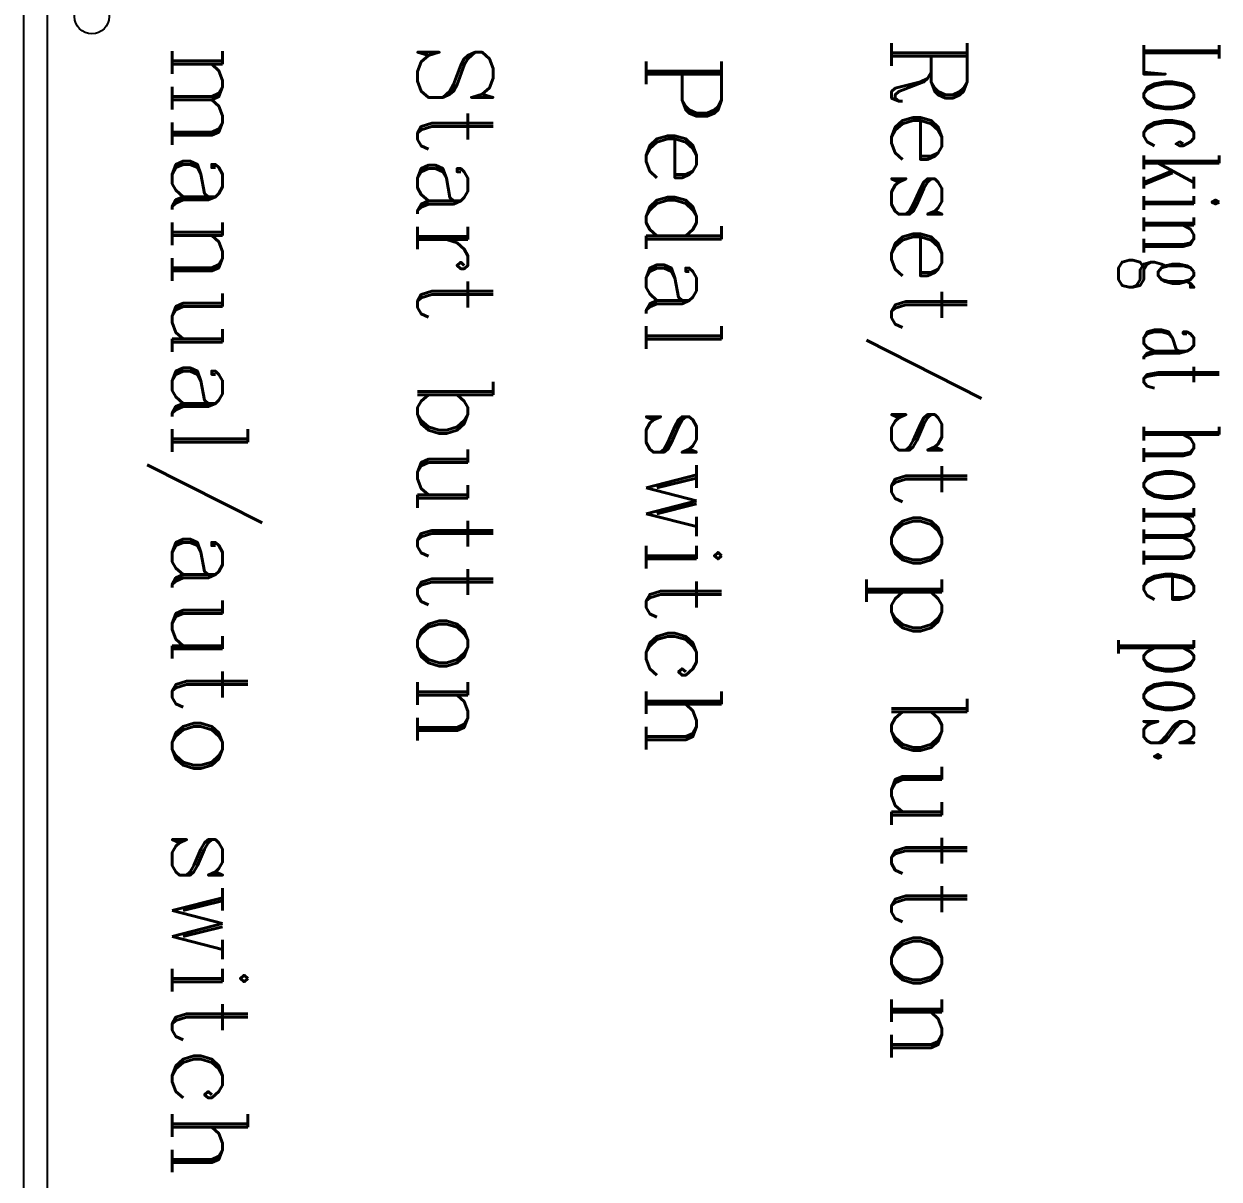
# Model space of a CAD drawing. Extents: x 325 to 1018, y 3 to 207.
# Drawn here: x 325.3 to 388.7, y 38.3 to 99.6 of the extents above; entities that cross this region are included whole.
import ezdxf

# ---------------------------------------------------------------- set-up
doc = ezdxf.new("R2010")
doc.units = 0
doc.layers.add('圖框層', color=7, linetype='CONTINUOUS')
doc.layers.add('標尺寸層', color=3, linetype='CONTINUOUS')
doc.styles.add('CNS', font='romanc.shx', dxfattribs={"bigfont": 'chineset.shx'})

msp = doc.modelspace()

# ---------------------------------------------------------------- linework, layer by layer
at = {"layer": '圖框層', "color": 7}
for p, q in [((325.319, 3), (325.319, 206.969)), ((326.569, 4.25), (326.569, 205.719))]:
    msp.add_line(p, q, dxfattribs=at)
at = {"layer": '標尺寸層', "color": 7}
msp.add_circle((328.925, 99.958), 0.92, dxfattribs=at)

# ---------------------------------------------------------------- texts
at = {"layer": '標尺寸層', "color": 0, "style": 'CNS'}
for s, p in [('Reset/stop button', (371.35, 98.893)), ('manual/auto switch', (333.19, 98.458)), ('Start button', (346.205, 98.579)), ('Pedal switch', (358.331, 97.922))]:
    msp.add_text(s, height=4, rotation=270, dxfattribs=at).set_placement(p)
at = {"layer": '標尺寸層', "color": 0, "style": 'CNS', "width": 0.6}
msp.add_text('Locking at home pos.', height=4, rotation=270, dxfattribs=at).set_placement((384.721, 98.655))

doc.saveas('drawing.dxf')
